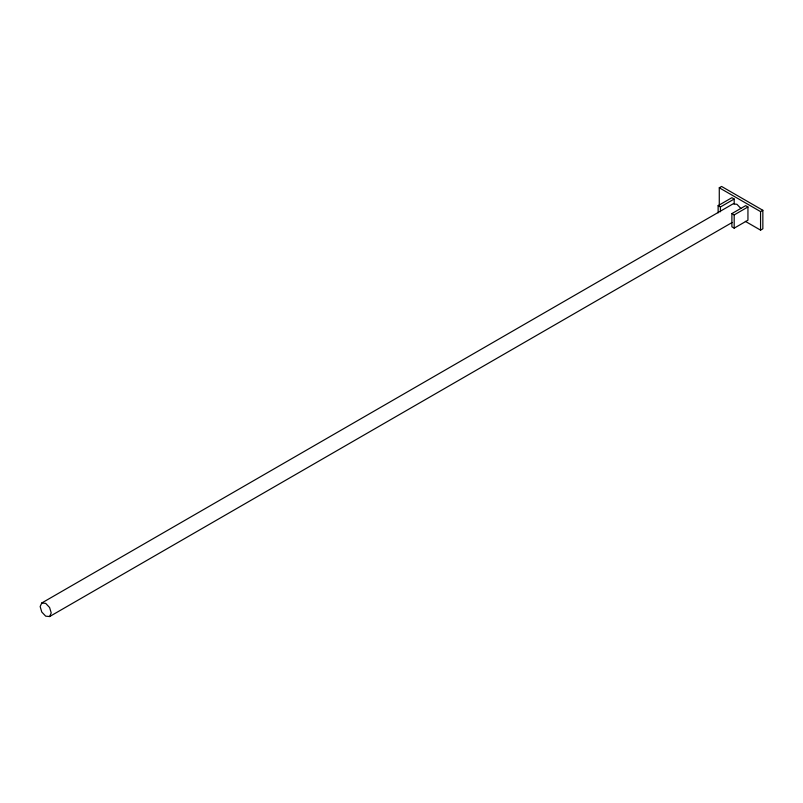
<?xml version="1.0" encoding="UTF-8"?>
<svg xmlns="http://www.w3.org/2000/svg" width="803" height="803" viewBox="0 0 803 803"><rect width="100%" height="100%" fill="white"/><g stroke="black" fill="none" stroke-linecap="round" stroke-linejoin="round"><path stroke-width="1.2" d="M740.858 208.419L736.933 204.283L733.019 203.892L41.776 602.983L40.15 606.566L41.776 612.027L45.691 616.162L49.605 616.553L732.175 222.471M49.605 616.553L51.221 612.96L49.605 607.51L45.691 603.374L41.776 602.983M719.277 205.076L719.277 187.772L721.576 186.447L762.85 210.286L762.85 228.815L760.561 230.14L745.345 221.357M718.133 212.865L718.133 205.648L731.894 197.699L734.183 199.024L734.183 203.842M718.133 205.648L720.421 206.973L734.183 199.024M731.894 213.588L745.656 205.648L747.944 206.973L747.944 220.213L734.183 228.152L731.894 226.827L731.894 213.588L734.183 214.913L747.944 206.973M719.277 187.772L760.561 211.601L762.85 210.286M760.561 211.601L760.561 230.14M734.183 214.913L734.183 228.152M720.421 206.973L720.421 211.781"/></g></svg>
